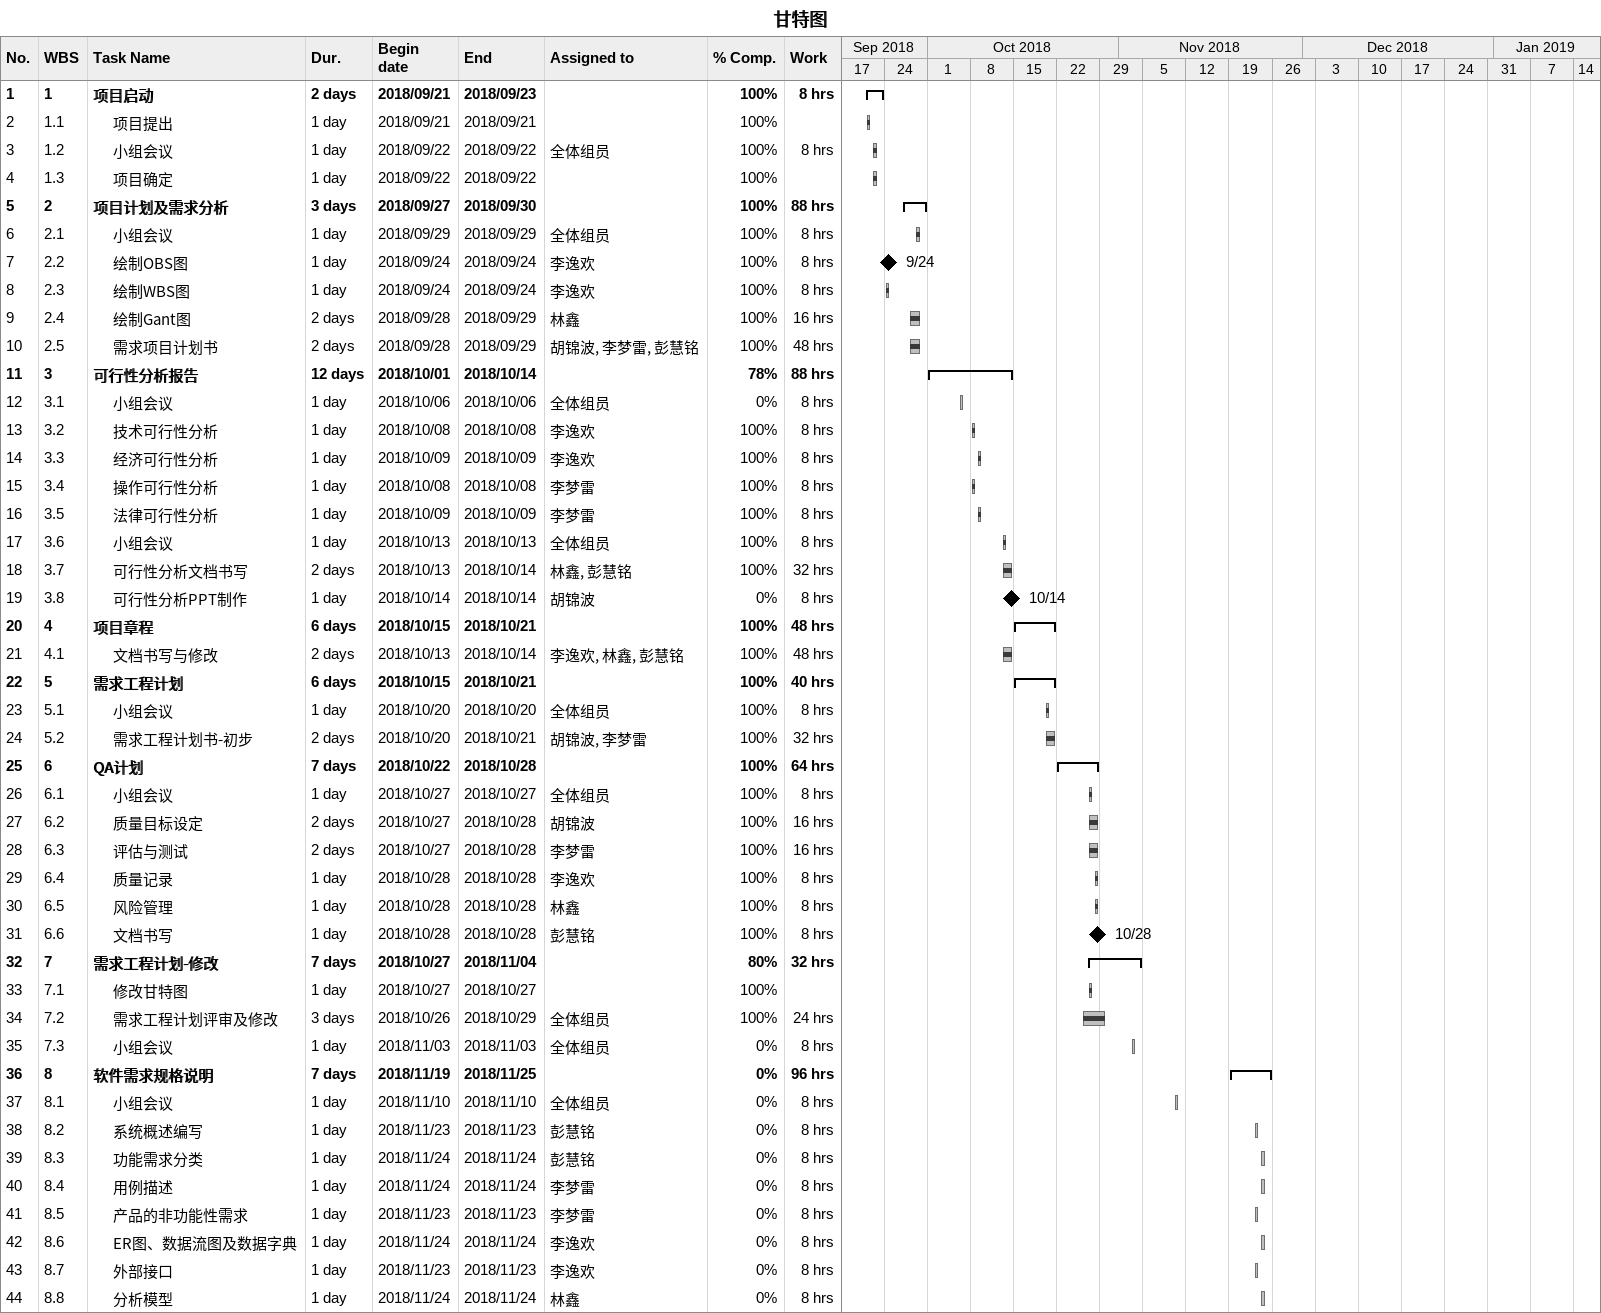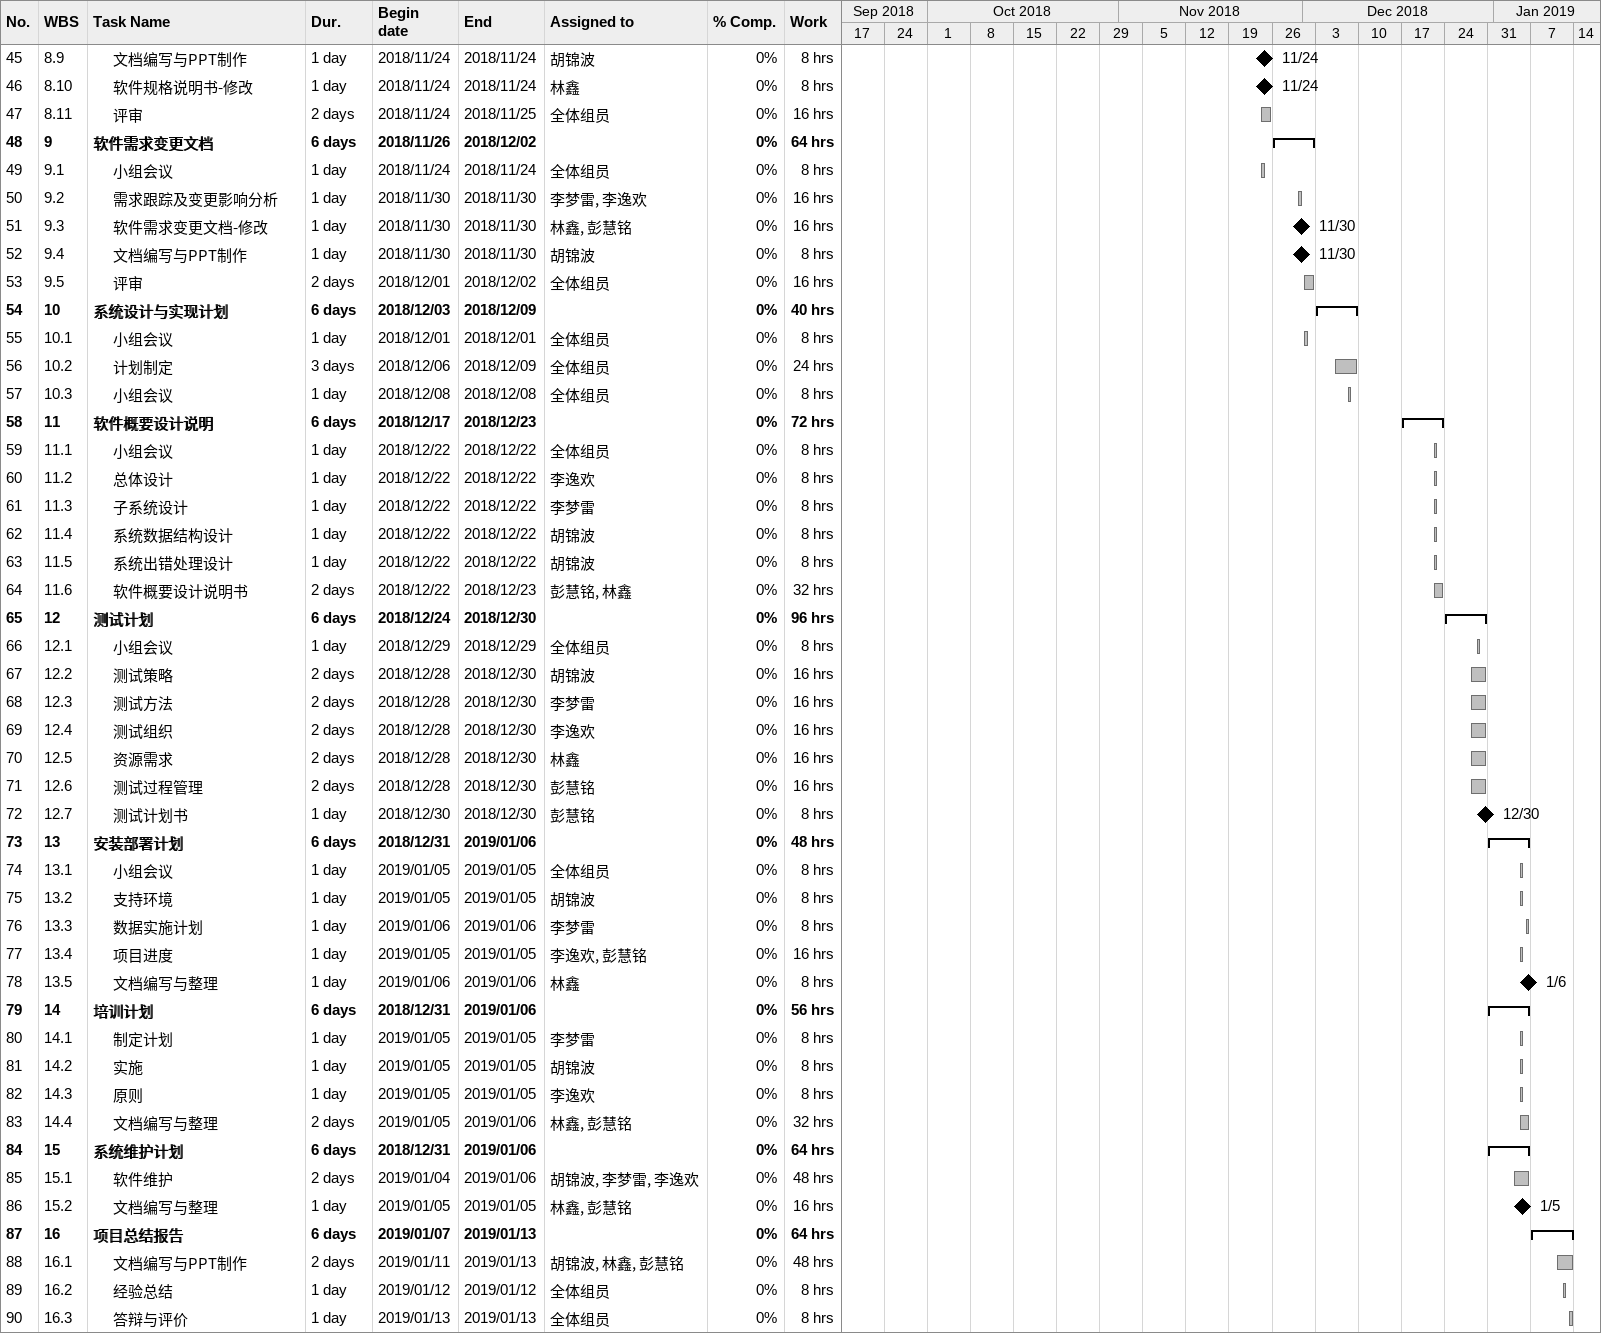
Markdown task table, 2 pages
甘特图

| ID | WBS | Task | Duration | Start | Finish | Resources | % complete | Work (h) |
|---|---|---|---|---|---|---|---|---|
| 1 | 1 | **项目启动** | 2d | 2018-09-21 | 2018-09-23 |  | 100 | 8 |
| 2 | 1.1 | 项目提出 | 1d | 2018-09-21 | 2018-09-21 |  | 100 |  |
| 3 | 1.2 | 小组会议 | 1d | 2018-09-22 | 2018-09-22 | 全体组员 | 100 | 8 |
| 4 | 1.3 | 项目确定 | 1d | 2018-09-22 | 2018-09-22 |  | 100 |  |
| 5 | 2 | **项目计划及需求分析** | 3d | 2018-09-27 | 2018-09-30 |  | 100 | 88 |
| 6 | 2.1 | 小组会议 | 1d | 2018-09-29 | 2018-09-29 | 全体组员 | 100 | 8 |
| 7 | 2.2 | 绘制OBS图 | 1d | 2018-09-24 | 2018-09-24 | 李逸欢 | 100 | 8 |
| 8 | 2.3 | 绘制WBS图 | 1d | 2018-09-24 | 2018-09-24 | 李逸欢 | 100 | 8 |
| 9 | 2.4 | 绘制Gant图 | 2d | 2018-09-28 | 2018-09-29 | 林鑫 | 100 | 16 |
| 10 | 2.5 | 需求项目计划书 | 2d | 2018-09-28 | 2018-09-29 | 胡锦波, 李梦雷, 彭慧铭 | 100 | 48 |
| 11 | 3 | **可行性分析报告** | 12d | 2018-10-01 | 2018-10-14 |  | 78 | 88 |
| 12 | 3.1 | 小组会议 | 1d | 2018-10-06 | 2018-10-06 | 全体组员 | 0 | 8 |
| 13 | 3.2 | 技术可行性分析 | 1d | 2018-10-08 | 2018-10-08 | 李逸欢 | 100 | 8 |
| 14 | 3.3 | 经济可行性分析 | 1d | 2018-10-09 | 2018-10-09 | 李逸欢 | 100 | 8 |
| 15 | 3.4 | 操作可行性分析 | 1d | 2018-10-08 | 2018-10-08 | 李梦雷 | 100 | 8 |
| 16 | 3.5 | 法律可行性分析 | 1d | 2018-10-09 | 2018-10-09 | 李梦雷 | 100 | 8 |
| 17 | 3.6 | 小组会议 | 1d | 2018-10-13 | 2018-10-13 | 全体组员 | 100 | 8 |
| 18 | 3.7 | 可行性分析文档书写 | 2d | 2018-10-13 | 2018-10-14 | 林鑫, 彭慧铭 | 100 | 32 |
| 19 | 3.8 | 可行性分析PPT制作 | 1d | 2018-10-14 | 2018-10-14 | 胡锦波 | 0 | 8 |
| 20 | 4 | **项目章程** | 6d | 2018-10-15 | 2018-10-21 |  | 100 | 48 |
| 21 | 4.1 | 文档书写与修改 | 2d | 2018-10-13 | 2018-10-14 | 李逸欢, 林鑫, 彭慧铭 | 100 | 48 |
| 22 | 5 | **需求工程计划** | 6d | 2018-10-15 | 2018-10-21 |  | 100 | 40 |
| 23 | 5.1 | 小组会议 | 1d | 2018-10-20 | 2018-10-20 | 全体组员 | 100 | 8 |
| 24 | 5.2 | 需求工程计划书-初步 | 2d | 2018-10-20 | 2018-10-21 | 胡锦波, 李梦雷 | 100 | 32 |
| 25 | 6 | **QA计划** | 7d | 2018-10-22 | 2018-10-28 |  | 100 | 64 |
| 26 | 6.1 | 小组会议 | 1d | 2018-10-27 | 2018-10-27 | 全体组员 | 100 | 8 |
| 27 | 6.2 | 质量目标设定 | 2d | 2018-10-27 | 2018-10-28 | 胡锦波 | 100 | 16 |
| 28 | 6.3 | 评估与测试 | 2d | 2018-10-27 | 2018-10-28 | 李梦雷 | 100 | 16 |
| 29 | 6.4 | 质量记录 | 1d | 2018-10-28 | 2018-10-28 | 李逸欢 | 100 | 8 |
| 30 | 6.5 | 风险管理 | 1d | 2018-10-28 | 2018-10-28 | 林鑫 | 100 | 8 |
| 31 | 6.6 | 文档书写 | 1d | 2018-10-28 | 2018-10-28 | 彭慧铭 | 100 | 8 |
| 32 | 7 | **需求工程计划-修改** | 7d | 2018-10-27 | 2018-11-04 |  | 80 | 32 |
| 33 | 7.1 | 修改甘特图 | 1d | 2018-10-27 | 2018-10-27 |  | 100 |  |
| 34 | 7.2 | 需求工程计划评审及修改 | 3d | 2018-10-26 | 2018-10-29 | 全体组员 | 100 | 24 |
| 35 | 7.3 | 小组会议 | 1d | 2018-11-03 | 2018-11-03 | 全体组员 | 0 | 8 |
| 36 | 8 | **软件需求规格说明** | 7d | 2018-11-19 | 2018-11-25 |  | 0 | 96 |
| 37 | 8.1 | 小组会议 | 1d | 2018-11-10 | 2018-11-10 | 全体组员 | 0 | 8 |
| 38 | 8.2 | 系统概述编写 | 1d | 2018-11-23 | 2018-11-23 | 彭慧铭 | 0 | 8 |
| 39 | 8.3 | 功能需求分类 | 1d | 2018-11-24 | 2018-11-24 | 彭慧铭 | 0 | 8 |
| 40 | 8.4 | 用例描述 | 1d | 2018-11-24 | 2018-11-24 | 李梦雷 | 0 | 8 |
| 41 | 8.5 | 产品的非功能性需求 | 1d | 2018-11-23 | 2018-11-23 | 李梦雷 | 0 | 8 |
| 42 | 8.6 | ER图、数据流图及数据字典 | 1d | 2018-11-24 | 2018-11-24 | 李逸欢 | 0 | 8 |
| 43 | 8.7 | 外部接口 | 1d | 2018-11-23 | 2018-11-23 | 李逸欢 | 0 | 8 |
| 44 | 8.8 | 分析模型 | 1d | 2018-11-24 | 2018-11-24 | 林鑫 | 0 | 8 |
| 45 | 8.9 | 文档编写与PPT制作 | 1d | 2018-11-24 | 2018-11-24 | 胡锦波 | 0 | 8 |
| 46 | 8.10 | 软件规格说明书-修改 | 1d | 2018-11-24 | 2018-11-24 | 林鑫 | 0 | 8 |
| 47 | 8.11 | 评审 | 2d | 2018-11-24 | 2018-11-25 | 全体组员 | 0 | 16 |
| 48 | 9 | **软件需求变更文档** | 6d | 2018-11-26 | 2018-12-02 |  | 0 | 64 |
| 49 | 9.1 | 小组会议 | 1d | 2018-11-24 | 2018-11-24 | 全体组员 | 0 | 8 |
| 50 | 9.2 | 需求跟踪及变更影响分析 | 1d | 2018-11-30 | 2018-11-30 | 李梦雷, 李逸欢 | 0 | 16 |
| 51 | 9.3 | 软件需求变更文档-修改 | 1d | 2018-11-30 | 2018-11-30 | 林鑫, 彭慧铭 | 0 | 16 |
| 52 | 9.4 | 文档编写与PPT制作 | 1d | 2018-11-30 | 2018-11-30 | 胡锦波 | 0 | 8 |
| 53 | 9.5 | 评审 | 2d | 2018-12-01 | 2018-12-02 | 全体组员 | 0 | 16 |
| 54 | 10 | **系统设计与实现计划** | 6d | 2018-12-03 | 2018-12-09 |  | 0 | 40 |
| 55 | 10.1 | 小组会议 | 1d | 2018-12-01 | 2018-12-01 | 全体组员 | 0 | 8 |
| 56 | 10.2 | 计划制定 | 3d | 2018-12-06 | 2018-12-09 | 全体组员 | 0 | 24 |
| 57 | 10.3 | 小组会议 | 1d | 2018-12-08 | 2018-12-08 | 全体组员 | 0 | 8 |
| 58 | 11 | **软件概要设计说明** | 6d | 2018-12-17 | 2018-12-23 |  | 0 | 72 |
| 59 | 11.1 | 小组会议 | 1d | 2018-12-22 | 2018-12-22 | 全体组员 | 0 | 8 |
| 60 | 11.2 | 总体设计 | 1d | 2018-12-22 | 2018-12-22 | 李逸欢 | 0 | 8 |
| 61 | 11.3 | 子系统设计 | 1d | 2018-12-22 | 2018-12-22 | 李梦雷 | 0 | 8 |
| 62 | 11.4 | 系统数据结构设计 | 1d | 2018-12-22 | 2018-12-22 | 胡锦波 | 0 | 8 |
| 63 | 11.5 | 系统出错处理设计 | 1d | 2018-12-22 | 2018-12-22 | 胡锦波 | 0 | 8 |
| 64 | 11.6 | 软件概要设计说明书 | 2d | 2018-12-22 | 2018-12-23 | 彭慧铭, 林鑫 | 0 | 32 |
| 65 | 12 | **测试计划** | 6d | 2018-12-24 | 2018-12-30 |  | 0 | 96 |
| 66 | 12.1 | 小组会议 | 1d | 2018-12-29 | 2018-12-29 | 全体组员 | 0 | 8 |
| 67 | 12.2 | 测试策略 | 2d | 2018-12-28 | 2018-12-30 | 胡锦波 | 0 | 16 |
| 68 | 12.3 | 测试方法 | 2d | 2018-12-28 | 2018-12-30 | 李梦雷 | 0 | 16 |
| 69 | 12.4 | 测试组织 | 2d | 2018-12-28 | 2018-12-30 | 李逸欢 | 0 | 16 |
| 70 | 12.5 | 资源需求 | 2d | 2018-12-28 | 2018-12-30 | 林鑫 | 0 | 16 |
| 71 | 12.6 | 测试过程管理 | 2d | 2018-12-28 | 2018-12-30 | 彭慧铭 | 0 | 16 |
| 72 | 12.7 | 测试计划书 | 1d | 2018-12-30 | 2018-12-30 | 彭慧铭 | 0 | 8 |
| 73 | 13 | **安装部署计划** | 6d | 2018-12-31 | 2019-01-06 |  | 0 | 48 |
| 74 | 13.1 | 小组会议 | 1d | 2019-01-05 | 2019-01-05 | 全体组员 | 0 | 8 |
| 75 | 13.2 | 支持环境 | 1d | 2019-01-05 | 2019-01-05 | 胡锦波 | 0 | 8 |
| 76 | 13.3 | 数据实施计划 | 1d | 2019-01-06 | 2019-01-06 | 李梦雷 | 0 | 8 |
| 77 | 13.4 | 项目进度 | 1d | 2019-01-05 | 2019-01-05 | 李逸欢, 彭慧铭 | 0 | 16 |
| 78 | 13.5 | 文档编写与整理 | 1d | 2019-01-06 | 2019-01-06 | 林鑫 | 0 | 8 |
| 79 | 14 | **培训计划** | 6d | 2018-12-31 | 2019-01-06 |  | 0 | 56 |
| 80 | 14.1 | 制定计划 | 1d | 2019-01-05 | 2019-01-05 | 李梦雷 | 0 | 8 |
| 81 | 14.2 | 实施 | 1d | 2019-01-05 | 2019-01-05 | 胡锦波 | 0 | 8 |
| 82 | 14.3 | 原则 | 1d | 2019-01-05 | 2019-01-05 | 李逸欢 | 0 | 8 |
| 83 | 14.4 | 文档编写与整理 | 2d | 2019-01-05 | 2019-01-06 | 林鑫, 彭慧铭 | 0 | 32 |
| 84 | 15 | **系统维护计划** | 6d | 2018-12-31 | 2019-01-06 |  | 0 | 64 |
| 85 | 15.1 | 软件维护 | 2d | 2019-01-04 | 2019-01-06 | 胡锦波, 李梦雷, 李逸欢 | 0 | 48 |
| 86 | 15.2 | 文档编写与整理 | 1d | 2019-01-05 | 2019-01-05 | 林鑫, 彭慧铭 | 0 | 16 |
| 87 | 16 | **项目总结报告** | 6d | 2019-01-07 | 2019-01-13 |  | 0 | 64 |
| 88 | 16.1 | 文档编写与PPT制作 | 2d | 2019-01-11 | 2019-01-13 | 胡锦波, 林鑫, 彭慧铭 | 0 | 48 |
| 89 | 16.2 | 经验总结 | 1d | 2019-01-12 | 2019-01-12 | 全体组员 | 0 | 8 |
| 90 | 16.3 | 答辩与评价 | 1d | 2019-01-13 | 2019-01-13 | 全体组员 | 0 | 8 |
